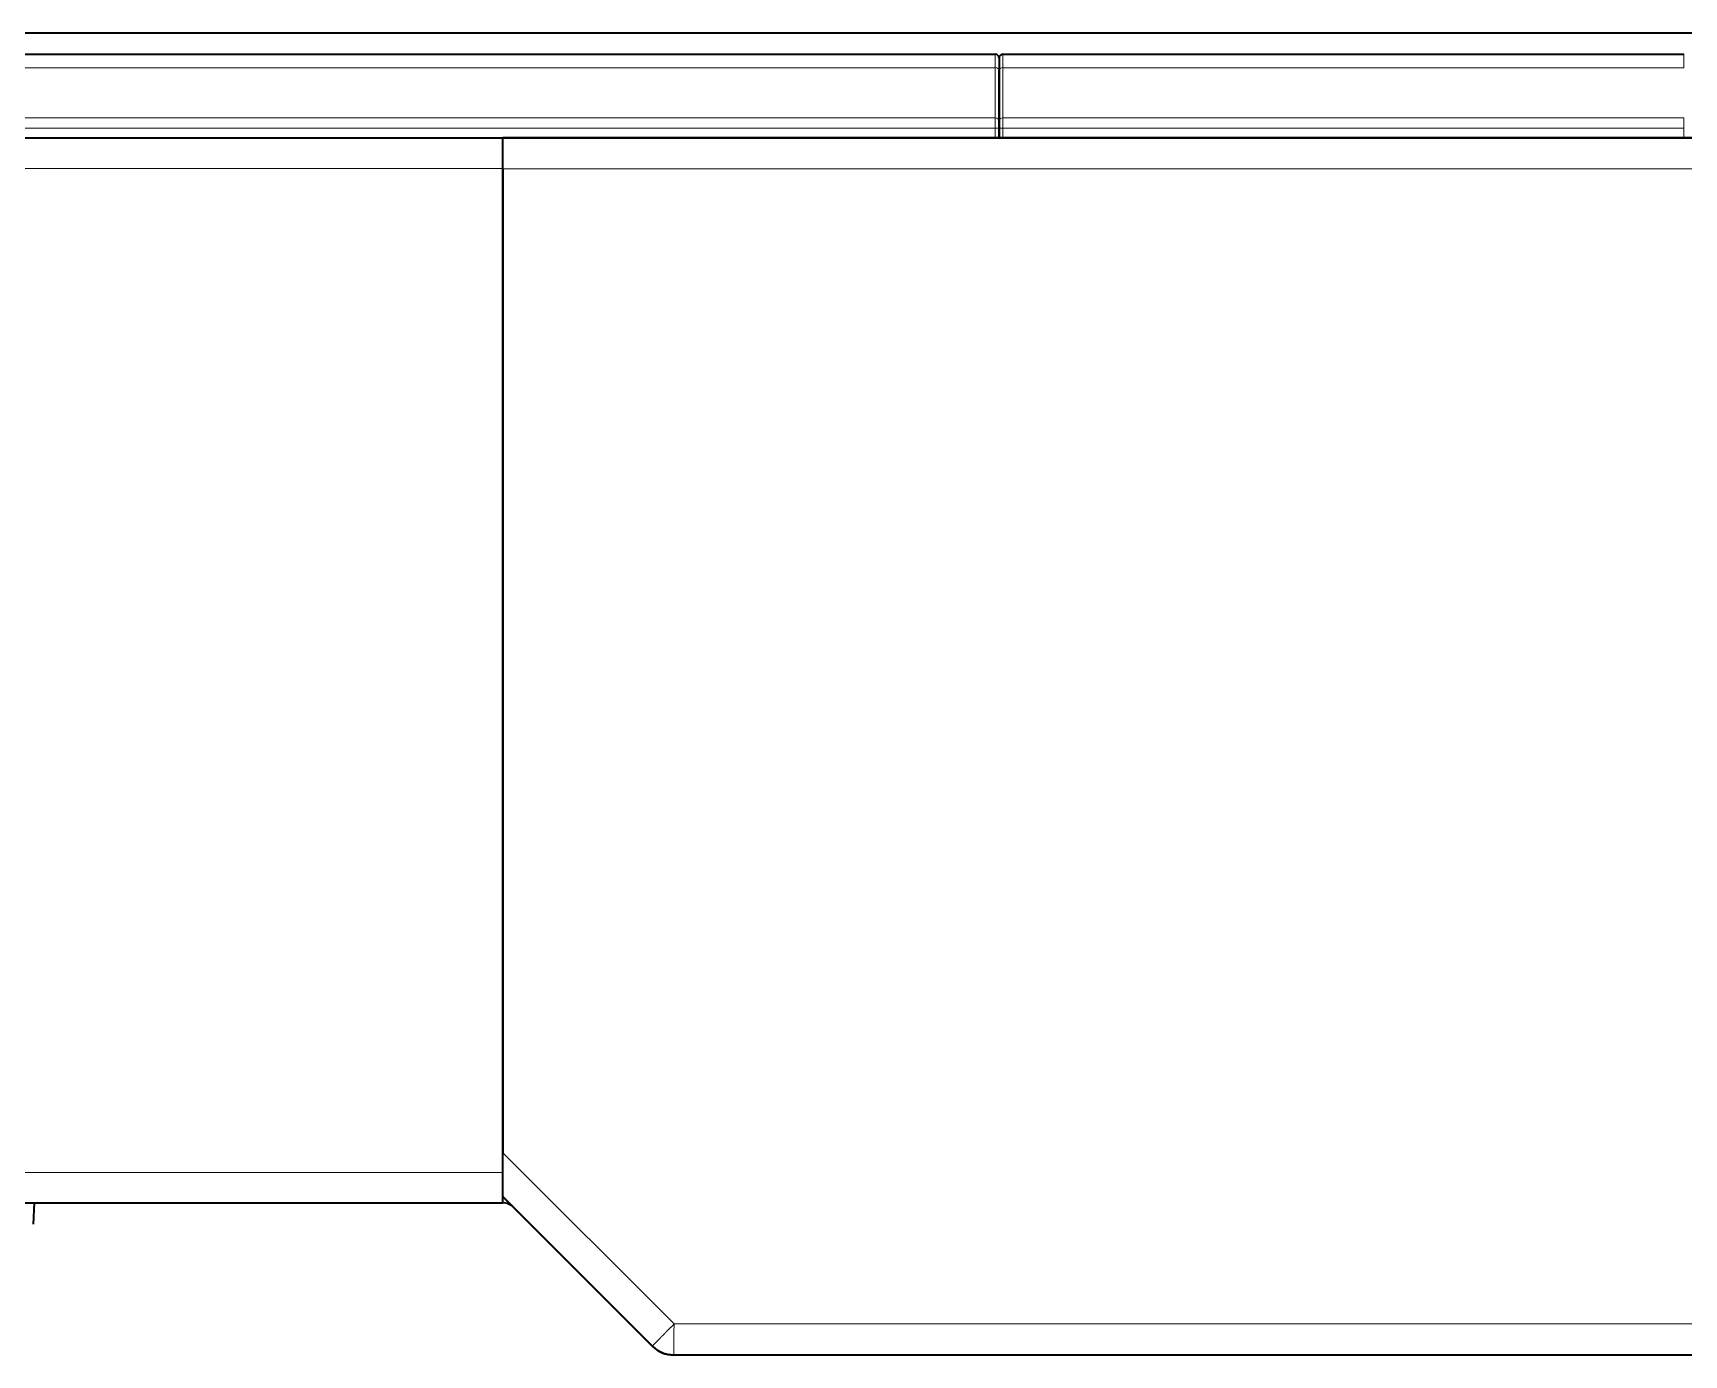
# Model space of a CAD drawing. Header units: inches. Extents: x -1096 to 3103, y -191 to 3207.
# Drawn here: x 1612.7 to 1721.2, y -121.7 to -34.8 of the extents above; entities that cross this region are included whole.
import ezdxf

# ---------------------------------------------------------------- set-up
doc = ezdxf.new("R2010")
doc.units = ezdxf.units.IN

msp = doc.modelspace()

# ---------------------------------------------------------------- linework, layer by layer
at = {"lineweight": 35}
for p, q in [((1794.41, -34.76), (1302.13, -34.76)), ((1367.01, -36.16), (1675.91, -36.16)), ((1676.16, -36.41), (1676.16, -37.21)), ((1676.16, -36.41), (1676.16, -37.21)), ((1676.41, -36.16), (1721.16, -36.16)), ((1676.16, -40.52), (1676.16, -37.21)), ((1676.16, -37.21), (1676.16, -40.52)), ((1676.16, -41.03), (1676.16, -40.52)), ((1676.16, -40.52), (1676.16, -41.03)), ((1676.16, -41.66), (1676.16, -41.03)), ((1676.16, -41.03), (1676.16, -41.66)), ((1409.38, -41.66), (1643.55, -41.66)), ((1643.55, -41.66), (1756.96, -41.66)), ((1643.55, -42.25), (1643.55, -41.66)), ((1643.55, -43.66), (1643.55, -42.25)), ((1643.56, -41.66), (1643.56, -41.69)), ((1791.96, -41.66), (1643.56, -41.66)), ((1643.56, -43.69), (1643.56, -41.69)), ((1643.55, -42.66), (1643.56, -42.66)), ((1643.55, -109.66), (1643.55, -43.66)), ((1643.56, -43.69), (1643.56, -108.38)), ((1643.56, -58.66), (1643.55, -58.66)), ((1643.56, -71.96), (1643.55, -71.96)), ((1643.56, -111.21), (1643.56, -108.38)), ((1643.55, -111.66), (1643.55, -109.66)), ((1409.38, -111.66), (1643.55, -111.66)), ((1612.76, -111.66), (1612.69, -113.07)), ((1643.56, -111.21), (1643.56, -111.26)), ((1653.38, -121.07), (1643.56, -111.26)), ((1653.38, -121.07), (1644.26, -111.95)), ((1791.96, -121.66), (1654.79, -121.66)), ((1791.96, -121.66), (1654.79, -121.66))]:
    msp.add_line(p, q, dxfattribs=at)
at = {"lineweight": 13}
for p, q in [((1675.91, -37.04), (1675.91, -36.16)), ((1676.41, -36.16), (1676.41, -37.04)), ((1721.16, -36.16), (1721.16, -37.04)), ((1675.91, -37.04), (1367.01, -37.04)), ((1675.91, -40.34), (1675.91, -37.04)), ((1721.16, -37.04), (1676.41, -37.04)), ((1676.41, -37.04), (1676.41, -40.34)), ((1367.01, -40.34), (1675.91, -40.34)), ((1675.91, -41.02), (1367.01, -41.02)), ((1675.91, -41.02), (1675.91, -40.34)), ((1675.91, -41.66), (1675.91, -41.02)), ((1676.41, -40.34), (1721.16, -40.34)), ((1676.41, -40.34), (1676.41, -41.02)), ((1721.16, -41.02), (1676.41, -41.02)), ((1676.41, -41.02), (1676.41, -41.66)), ((1721.16, -41.02), (1721.16, -40.34)), ((1721.16, -41.02), (1721.16, -41.66)), ((1643.56, -41.69), (1791.96, -41.69)), ((1643.55, -43.66), (1409.38, -43.66)), ((1643.55, -43.66), (1643.56, -43.66)), ((1791.93, -43.69), (1643.56, -43.69)), ((1643.55, -56.66), (1643.56, -56.66)), ((1643.54, -64.38), (1643.56, -64.38)), ((1643.56, -108.38), (1654.81, -119.62)), ((1409.38, -109.66), (1643.55, -109.66)), ((1653.4, -121.05), (1643.56, -111.21)), ((1654.81, -119.62), (1791.93, -119.62)), ((1653.38, -121.07), (1653.4, -121.05)), ((1654.79, -121.62), (1654.79, -121.66)), ((1791.96, -121.62), (1654.79, -121.62))]:
    msp.add_line(p, q, dxfattribs=at)
at = {"lineweight": 35}
for centre, radius, start, end in [((1675.91, -36.41), 0.25, 0, 90), ((1676.41, -36.41), 0.25, 90, 180), ((1643.55, -112.66), 1, 45, 90), ((1654.79, -119.66), 2, 225, 270), ((1654.79, -119.66), 2, 225, 270)]:
    msp.add_arc(centre, radius, start, end, dxfattribs=at)
at = {"lineweight": 13}
for centre, major_axis, ratio, start_param, end_param in [((1675.91, -37.21), (0.25, 0), 0.707107, 0, 1.570796), ((1676.41, -37.21), (0.25, 0), 0.707107, 1.570796, 3.141593), ((1675.91, -40.52), (0.25, 0), 0.707107, 0, 1.570796), ((1675.91, -41.03), (0.25, 0), 0.034899, 0, 1.570796), ((1676.41, -40.52), (-0.25, 0), 0.707107, 4.712389, 6.283185), ((1676.41, -41.03), (-0.25, 0), 0.034899, 4.712389, 6.283185)]:
    msp.add_ellipse(centre, major_axis=major_axis, ratio=ratio, start_param=start_param, end_param=end_param, dxfattribs=at)
for points, knots in [([(1653.4, -121.05), (1653.4, -121.05), (1653.4, -121.05), (1653.4, -121.05), (1653.41, -121.05), (1653.41, -121.05), (1653.41, -121.04), (1653.41, -121.04), (1653.41, -121.04), (1653.41, -121.04), (1653.41, -121.04), (1653.42, -121.04), (1653.42, -121.03), (1653.42, -121.03), (1653.42, -121.03), (1653.42, -121.03), (1653.43, -121.02), (1653.43, -121.02), (1653.43, -121.02), (1653.44, -121.01), (1653.44, -121.01), (1653.44, -121.01), (1653.45, -121), (1653.45, -121), (1653.46, -120.99), (1653.46, -120.99), (1653.47, -120.98), (1653.47, -120.98), (1653.48, -120.97), (1653.48, -120.97), (1653.49, -120.96), (1653.49, -120.96), (1653.5, -120.95), (1653.51, -120.95), (1653.51, -120.94), (1653.52, -120.93), (1653.52, -120.93), (1653.53, -120.92), (1653.54, -120.91), (1653.55, -120.9), (1653.55, -120.9), (1653.56, -120.89), (1653.57, -120.88), (1653.58, -120.87), (1653.58, -120.86), (1653.59, -120.86), (1653.6, -120.85), (1653.61, -120.84), (1653.62, -120.83), (1653.63, -120.82), (1653.64, -120.81), (1653.65, -120.8), (1653.66, -120.79), (1653.67, -120.78), (1653.68, -120.77), (1653.69, -120.76), (1653.7, -120.75), (1653.71, -120.74), (1653.72, -120.73), (1653.73, -120.72), (1653.74, -120.71), (1653.75, -120.7), (1653.76, -120.68), (1653.77, -120.67), (1653.79, -120.66), (1653.8, -120.65), (1653.81, -120.64), (1653.82, -120.62), (1653.84, -120.61), (1653.85, -120.6), (1653.86, -120.59), (1653.87, -120.57), (1653.89, -120.56), (1653.9, -120.55), (1653.91, -120.53), (1653.93, -120.52), (1653.94, -120.5), (1653.96, -120.49), (1653.97, -120.47), (1653.99, -120.45), (1654.01, -120.44), (1654.02, -120.42), (1654.04, -120.4), (1654.06, -120.38), (1654.08, -120.37), (1654.1, -120.35), (1654.11, -120.33), (1654.13, -120.31), (1654.15, -120.29), (1654.18, -120.27), (1654.2, -120.24), (1654.22, -120.22), (1654.24, -120.2), (1654.26, -120.18), (1654.29, -120.15), (1654.31, -120.13), (1654.33, -120.11), (1654.36, -120.08), (1654.38, -120.06), (1654.41, -120.03), (1654.43, -120), (1654.46, -119.98), (1654.49, -119.95), (1654.51, -119.92), (1654.54, -119.89), (1654.57, -119.87), (1654.6, -119.84), (1654.63, -119.81), (1654.66, -119.78), (1654.69, -119.75), (1654.72, -119.72), (1654.75, -119.69), (1654.78, -119.66), (1654.8, -119.63), (1654.81, -119.62)], [0, 0, 0, 0, 0.007157, 0.014326, 0.021509, 0.028704, 0.035913, 0.043134, 0.050368, 0.057615, 0.064875, 0.072147, 0.079433, 0.086731, 0.094043, 0.101367, 0.108704, 0.116055, 0.123418, 0.130793, 0.138182, 0.145584, 0.152998, 0.160426, 0.167866, 0.175319, 0.182786, 0.190265, 0.197756, 0.205261, 0.212779, 0.22031, 0.227853, 0.235409, 0.242979, 0.250561, 0.258156, 0.265764, 0.273385, 0.281018, 0.288665, 0.296325, 0.303997, 0.311682, 0.31938, 0.327092, 0.334816, 0.342552, 0.350302, 0.358065, 0.36584, 0.373629, 0.38143, 0.389244, 0.397072, 0.404912, 0.412765, 0.42063, 0.428509, 0.436401, 0.444305, 0.452223, 0.460153, 0.468096, 0.476052, 0.484021, 0.492003, 0.499998, 0.507469, 0.515091, 0.522865, 0.530789, 0.538864, 0.547091, 0.555468, 0.563997, 0.572677, 0.581507, 0.590489, 0.599622, 0.608905, 0.61834, 0.627926, 0.637663, 0.647551, 0.65759, 0.66778, 0.678121, 0.688613, 0.699256, 0.71005, 0.720995, 0.732091, 0.743338, 0.754737, 0.766286, 0.777986, 0.789838, 0.80184, 0.813993, 0.826298, 0.838753, 0.85136, 0.864117, 0.877026, 0.890086, 0.903296, 0.916658, 0.930171, 0.943835, 0.957649, 0.971615, 0.985732, 1, 1, 1, 1]), ([(1654.79, -121.62), (1654.79, -121.62), (1654.79, -121.56), (1654.79, -121.36), (1654.8, -121.21), (1654.8, -120.84), (1654.8, -120.62), (1654.8, -120.14), (1654.81, -119.88), (1654.81, -119.62)], [0, 0, 0, 0, 0.25, 0.25, 0.5, 0.5, 0.75, 0.75, 1, 1, 1, 1]), ([(1654.79, -121.62), (1654.66, -121.62), (1654.54, -121.61), (1654.28, -121.56), (1654.16, -121.52), (1653.92, -121.43), (1653.81, -121.36), (1653.59, -121.22), (1653.49, -121.14), (1653.4, -121.05)], [0, 0, 0, 0, 0.25, 0.25, 0.5, 0.5, 0.75, 0.75, 1, 1, 1, 1])]:
    msp.add_open_spline(points, degree=3, knots=knots, dxfattribs=at)

doc.saveas('drawing.dxf')
